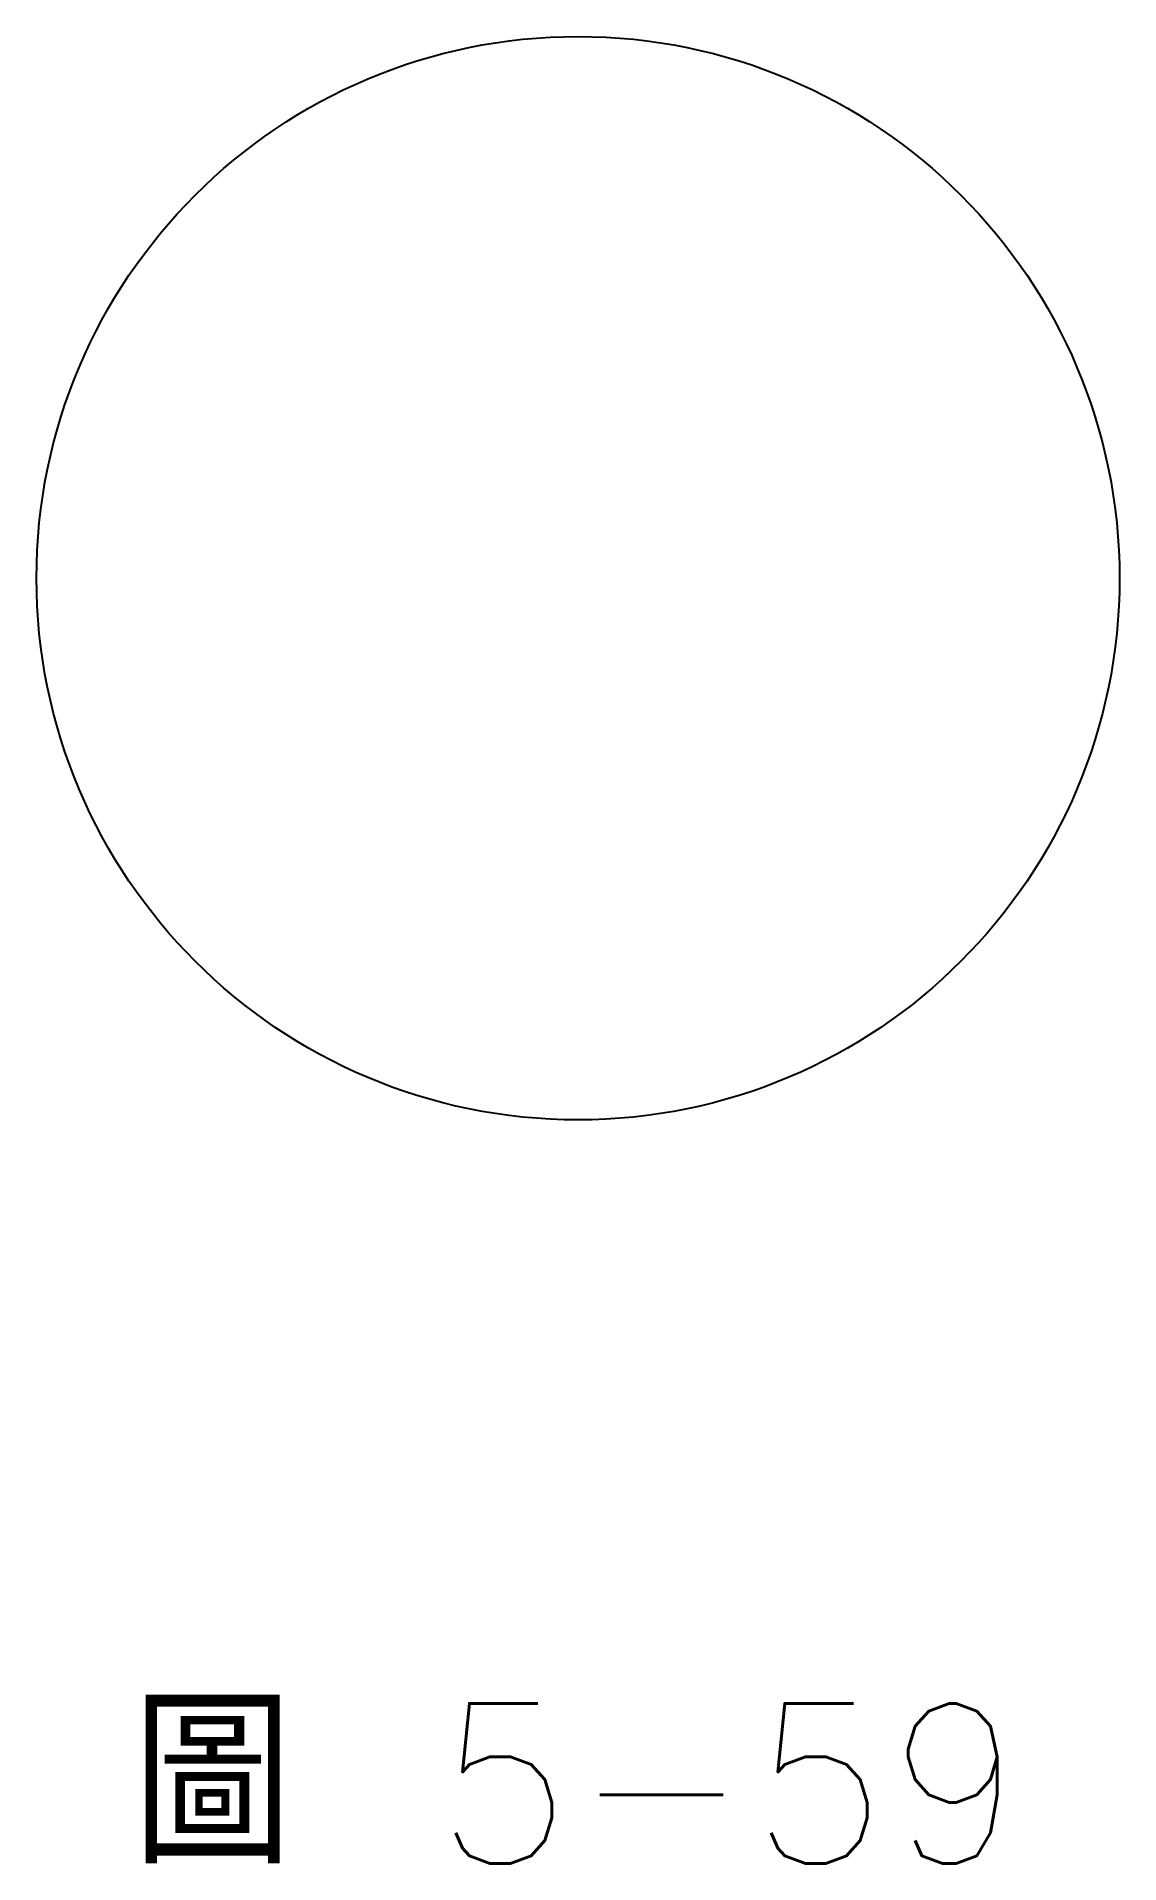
# Model space of a CAD drawing. Extents: x 175.6 to 195.9, y -113.8 to -79.6.
import ezdxf

# ---------------------------------------------------------------- set-up
doc = ezdxf.new("R2010")
doc.units = 0
doc.layers.add('輪廓線', color=7, linetype='CONTINUOUS')
doc.styles.add('CNS', font='txt.shx', dxfattribs={"width": 0.75, "height": 3, "bigfont": 'chineset.shx'})

msp = doc.modelspace()

# ---------------------------------------------------------------- linework, layer by layer
at = {"layer": '輪廓線'}
msp.add_circle((185.72, -89.742), 10.155, dxfattribs=at)

# ---------------------------------------------------------------- texts
at = {"layer": '輪廓線', "style": 'CNS'}
msp.add_text('圖 5-59', height=3, dxfattribs=at).set_placement((177.366, -113.837))

doc.saveas('drawing.dxf')
